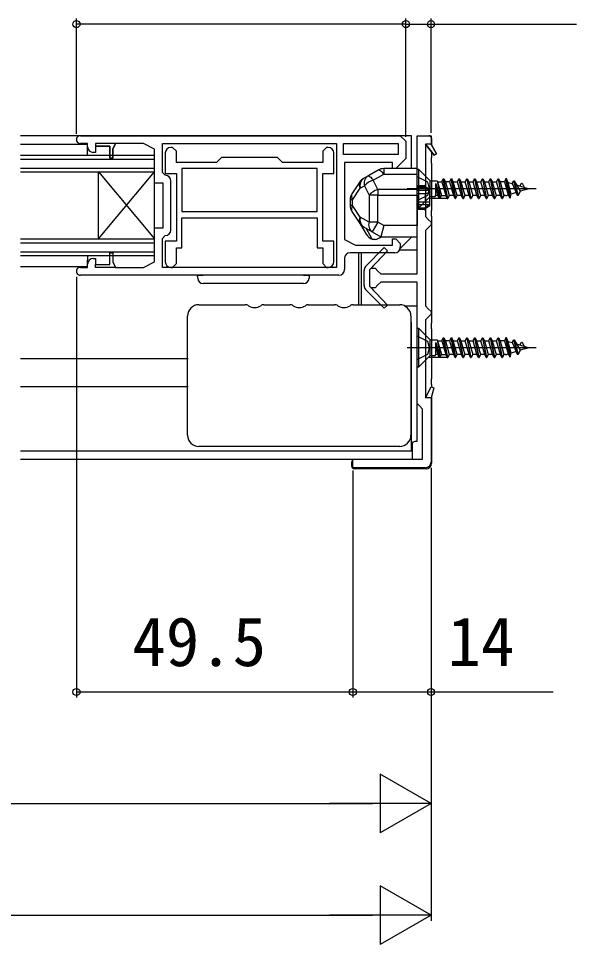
# Model space of a CAD drawing. Units: millimetres, scale not verified. Extents: x -525 to 525, y -782 to 777.
# Drawn here: x -8.9 to 91, y 212.1 to 378 of the extents above; entities that cross this region are included whole.
import ezdxf
from ezdxf.enums import TextEntityAlignment as Align

# ---------------------------------------------------------------- set-up
doc = ezdxf.new("R2010")
doc.units = ezdxf.units.MM
doc.header["$LTSCALE"] = 4
for name, color, linetype in [('0-2_YKK_11', 7, 'Continuous'), ('0-3_YKK_12', 2, 'Continuous'), ('0-4_YKK_13', 4, 'Continuous'), ('0-6_YKK_D', 6, 'Continuous')]:
    doc.layers.add(name, color=color, linetype=linetype)
doc.styles.add('ＭＳ ゴシック', font='')
doc.styles.get('ＭＳ ゴシック').set_extended_font_data('MS Gothic')

msp = doc.modelspace()

# ---------------------------------------------------------------- linework, layer by layer
at = {"layer": '0-2_YKK_11'}
for p, q in [((18.4, 340.1), (18.4, 348.9)), ((58.5, 336), (50.5, 336)), ((49.5, 335), (49.5, 333)), ((48.5, 332), (2.2, 332)), ((53, 330.159), (53, 332.841)), ((53, 330.159), (53, 332.841))]:
    msp.add_line(p, q, dxfattribs=at)
for points in [[(2.2, 357), (59.5, 357), (60.5, 356), (60.5, 352.9), (58.7, 351.1), (58.1, 351.1), (58.1, 352.2), (49.5, 352.2), (49.5, 338.4), (51.5, 337.4), (58.1, 337.4), (58.1, 338.5), (58.7, 338.5), (59.5, 337.7), (59.5, 337)], [(62.5, 332.25), (62.5, 357), (65, 357), (65, 355.5), (65.977, 353.756), (65.564, 353.482), (64, 355.5), (64, 342.5), (64.5, 342), (65, 341.5), (65, 341), (64.5, 340.5), (64, 340), (64, 326.5), (64.5, 326), (65, 325.5), (65, 325), (64.5, 324.5), (64, 324), (64, 310), (65.041, 311.989), (65.498, 311.809), (65, 310), (65, 298.5)], [(3.5, 355), (3.5, 355.6), (2.2, 355.6)], [(4.5, 335), (4.9, 335), (4.9, 333.9), (7.5, 333.9), (7.5, 336), (8, 336), (8, 334.4), (8.5, 333.4), (13.5, 333.4), (15.5, 334.4), (15.5, 340.5), (17, 340.5), (17, 348.5), (15.5, 348.5), (15.5, 354.6), (13.5, 355.6), (8.5, 355.6), (8, 354.6), (8, 353), (7.5, 353), (7.5, 355.1), (4.9, 355.1), (4.9, 354), (4.5, 354)], [(16.9, 355.6), (48.1, 355.6), (48.1, 333.4), (16.9, 333.4), (16.9, 338.6), (17.4, 339.1)], [(17.4, 349.9), (16.9, 350.4), (16.9, 355.6)], [(17.4, 353.9), (17.4, 350.2), (19.4, 350.2), (19.4, 338.1), (17.4, 338.1), (17.4, 334.4)], [(46.6, 354.9), (46.3, 354.9), (45.6, 354.2), (45.6, 352.2), (38.4, 352.2), (37.5, 353.1), (27.5, 353.1), (26.6, 352.2), (19.4, 352.2), (19.4, 354.2), (18.7, 354.9), (18.4, 354.9)], [(47.6, 334.4), (47.6, 338.1), (45.6, 338.1), (45.6, 350.2), (47.6, 350.2), (47.6, 353.9)], [(18.4, 333.4), (18.7, 333.4), (19.4, 334.1), (19.4, 336.9), (20.4, 336.9), (20.4, 342.3)], [(20.4, 342.3), (44.6, 342.3), (44.6, 336.9), (45.6, 336.9), (45.6, 334.1), (46.3, 333.4), (46.6, 333.4)], [(53.287, 333.542), (56.618, 336.934), (57.196, 336.381), (54, 332.947), (54, 330.053), (57.196, 326.619), (56.618, 326.066), (53.287, 329.458)], [(53.287, 333.542), (56.618, 336.934), (57.196, 336.381), (54.282, 333.25), (55, 333.25), (55.5, 332.75), (56, 332.25), (62.5, 332.25)], [(2.2, 333.4), (3.5, 333.4), (3.5, 334)], [(64, 297.5), (51, 297.5), (51, 299), (63.5, 299), (63.5, 308), (63, 308.5), (62.5, 309), (62.5, 330.75), (56, 330.75), (55.5, 330.25), (55, 329.75), (54.282, 329.75), (57.196, 326.619), (56.618, 326.066), (53.287, 329.458)]]:
    msp.add_lwpolyline(points, dxfattribs=at)
for points in [[(8.5, 355.6), (4.9, 355.6), (4.9, 355.1), (7.5, 355.1), (7.5, 353), (8, 353), (8, 354.6)], [(49.3, 355.6), (59.1, 355.6), (59.1, 353.6), (49.3, 353.6)], [(64, 355.5), (65.564, 353.482), (65.977, 353.756), (65, 355.5)], [(44.6, 351.1), (20.4, 351.1), (20.4, 343.4), (44.6, 343.4)], [(8.5, 333.4), (4.9, 333.4), (4.9, 333.9), (7.5, 333.9), (7.5, 336), (8, 336), (8, 334.4)], [(64, 310), (65.041, 311.989), (65.498, 311.809), (65, 310)]]:
    msp.add_lwpolyline(points, close=True, dxfattribs=at)
for centre, radius, start, end in [((2.2, 356.3), 0.7, 89.99999, 270.00001), ((4.5, 355), 1, 180.00001, 269.99999), ((18.4, 353.9), 1, 90.00001, 179.99999), ((46.6, 353.9), 1, 0.00001, 89.99999), ((17.4, 348.9), 1, 0.00001, 89.99999), ((17.4, 340.1), 1, 270.00001, 359.99999), ((58.5, 337), 1, 270.00001, 359.99999), ((50.5, 335), 1, 90.00001, 179.99999), ((4.5, 334), 1, 90.00001, 179.99999), ((18.4, 334.4), 1, 180.00001, 269.99999), ((46.6, 334.4), 1, 270.00001, 359.99999), ((2.2, 332.7), 0.7, 89.99999, 270.00001), ((48.5, 333), 1, 270.00001, 359.99999), ((54, 332.841), 1, 135.51576, 180.00003), ((54, 332.841), 1, 135.51576, 180.00003), ((54, 330.159), 1, 179.99997, 224.48424), ((54, 330.159), 1, 179.99997, 224.48424), ((64, 298.5), 1, 270.00001, 359.99999)]:
    msp.add_arc(centre, radius, start, end, dxfattribs=at)
at = {"layer": '0-3_YKK_12'}
for p, q in [((61.5, 357), (-8.5, 357)), ((61.5, 351.1), (61.5, 357)), ((-8.5, 355.5), (3.3, 355.5)), ((-8.5, 353.5), (15.453, 353.5)), ((3.5, 353.511), (3.5, 355.1)), ((15.453, 335.5), (15.453, 353.5)), ((-8.5, 352.8), (15.453, 352.8)), ((-8.5, 351.2), (15.453, 351.2)), ((-8.5, 350.5), (15.453, 350.5)), ((5.453, 338.5), (5.453, 350.5)), ((5.453, 338.5), (15.453, 350.5)), ((5.453, 350.5), (15.453, 338.5)), ((59.5, 336.8), (61.5, 338.8)), ((61.5, 338.8), (61.5, 338.9)), ((-8.5, 338.5), (15.453, 338.5)), ((-8.5, 337.8), (15.453, 337.8)), ((-8.5, 336.2), (15.453, 336.2)), ((-8.5, 335.5), (15.453, 335.5)), ((3.5, 333.884), (3.509, 335.575)), ((52, 336), (52, 326.7)), ((59.5, 336.8), (59.48, 336.8)), ((3.326, 333.505), (-8.5, 333.5)), ((61.397, 323.603), (61.5, 323.5)), ((61.5, 300.5), (61.5, 323.5)), ((21.5, 317), (-8.5, 317)), ((21.5, 312), (-8.5, 312)), ((-8.5, 300.5), (61.5, 300.5)), ((-8.5, 299), (51.499, 299))]:
    msp.add_line(p, q, dxfattribs=at)
at = {"layer": '0-4_YKK_13'}
for p, q in [((62.5, 336.5), (62.5, 357)), ((62.5, 357), (64.6, 357)), ((65.1, 356.5), (65.1, 355.322)), ((65.1, 354.081), (65.1, 353.1)), ((65.1, 352.1), (65.1, 353.1)), ((65.1, 352.1), (65.1, 343.6)), ((62.5, 351.1), (56.531, 351.1)), ((56.531, 351.1), (56.531, 350.123)), ((62.5, 350.123), (62.5, 351.1)), ((64.616, 349.134), (62.75, 351)), ((52.238, 348.707), (50.836, 346.604)), ((54.66, 349.054), (56.531, 350.123)), ((56.531, 350.123), (62.5, 350.123)), ((64.85, 346.1), (64.85, 348.9)), ((66.082, 348.9), (66.619, 345.786)), ((66.165, 348.74), (66.865, 346.26)), ((66.935, 348.74), (67.635, 346.26)), ((78.135, 348.74), (78.835, 346.379)), ((79.1, 345.869), (78.4, 349.25)), ((78.5, 349.25), (79.2, 345.869)), ((79.8, 348.917), (80.5, 346.297)), ((79.9, 348.917), (80.6, 346.297)), ((50.938, 345.494), (52.34, 347.598)), ((52.34, 347.598), (53.099, 348.031)), ((53.099, 348.031), (53.899, 346.35)), ((55.461, 347.373), (55.461, 346.35)), ((83.847, 347.5), (60.712, 347.5)), ((62.5, 348.05), (63.784, 348.05)), ((63.784, 347.836), (62.5, 347.836)), ((62.5, 347.754), (63.934, 347.754)), ((64.8, 347.15), (62.5, 347.15)), ((63.784, 348.05), (63.784, 347.836)), ((63.934, 347.9), (64.8, 347.4)), ((63.934, 347.9), (63.934, 347.754)), ((63.934, 347.754), (64.8, 347.199)), ((64.8, 347.199), (64.8, 347.4)), ((64.8, 347.15), (64.8, 347.199)), ((64.8, 346.65), (64.8, 347.15)), ((65.85, 347.622), (66.235, 346.26)), ((79.535, 348.407), (80.235, 346.807)), ((80.285, 348.177), (80.985, 347.037)), ((50.5, 345.494), (50.5, 344.506)), ((50.938, 345.494), (50.5, 345.494)), ((50.938, 344.506), (50.938, 345.494)), ((55.461, 346.35), (62.5, 346.35)), ((62.5, 346.65), (63.934, 346.65)), ((62.5, 346.35), (62.5, 340.9)), ((62.75, 344), (64.616, 345.866)), ((63.934, 346.65), (63.934, 345.15)), ((67.794, 345.75), (64.665, 345.75)), ((67.9, 345.75), (68, 345.75)), ((69.035, 346.26), (68.265, 346.26)), ((69.3, 345.75), (69.4, 345.75)), ((70.435, 346.26), (69.665, 346.26)), ((70.7, 345.75), (70.8, 345.75)), ((71.835, 346.26), (71.065, 346.26)), ((72.1, 345.75), (72.2, 345.75)), ((73.235, 346.26), (72.465, 346.26)), ((73.5, 345.75), (73.6, 345.75)), ((74.635, 346.26), (73.865, 346.26)), ((74.9, 345.75), (75, 345.75)), ((76.035, 346.26), (75.265, 346.26)), ((76.3, 345.75), (76.4, 345.75)), ((77.435, 346.26), (76.665, 346.26)), ((77.7, 345.75), (77.8, 345.75)), ((78.325, 346.26), (78.065, 346.26)), ((50.938, 344.506), (50.5, 344.506)), ((52.34, 342.402), (50.938, 344.506)), ((62.5, 345.15), (63.934, 345.15)), ((62.5, 344.65), (64.8, 344.65)), ((62.5, 344.046), (63.934, 344.046)), ((63.784, 343.964), (62.5, 343.964)), ((63.784, 343.75), (62.5, 343.75)), ((63.784, 343.964), (63.784, 343.75)), ((63.934, 345.15), (64.8, 345.15)), ((64.8, 344.601), (63.934, 344.046)), ((64.8, 344.4), (63.934, 343.9)), ((63.934, 344.046), (63.934, 343.9)), ((64.8, 344.65), (64.8, 345.15)), ((64.8, 344.601), (64.8, 344.65)), ((64.8, 344.4), (64.8, 344.601)), ((65.1, 342.6), (65.1, 343.6)), ((50.836, 343.396), (52.238, 341.293)), ((53.899, 341.511), (52.34, 342.402)), ((65.1, 342.6), (65.1, 323.4)), ((52.384, 341.1), (53.392, 339.354)), ((52.91, 340.666), (54.469, 339.775)), ((54.487, 338.459), (53.361, 340.408)), ((55.461, 341.511), (53.899, 341.511)), ((55.461, 341.511), (54.469, 339.775)), ((56.531, 340.9), (55.461, 341.511)), ((62.5, 340.9), (56.531, 340.9)), ((54.469, 339.775), (56, 338.9)), ((54.999, 338.4), (54.699, 338.4)), ((52.5, 336), (52.5, 333.293)), ((62.5, 336.5), (59.366, 336.5)), ((42.187, 332), (43.186, 332)), ((43.186, 332), (43.151, 331.439)), ((52.5, 333.293), (52.5, 329.707)), ((42.153, 330.5), (24.218, 330.5)), ((52.5, 329.707), (52.5, 326.7)), ((23.397, 326.7), (31.726, 326.7)), ((35.068, 326.7), (39.726, 326.7)), ((43.068, 326.7), (47.726, 326.7)), ((51.068, 326.7), (59.397, 326.7)), ((60.269, 326.5), (62.5, 326.5)), ((62.5, 321.101), (62.5, 326.5)), ((21.397, 320.723), (21.397, 324.7)), ((61.397, 324.7), (61.397, 320.723)), ((64.616, 320.634), (62.75, 322.5)), ((65.1, 322.4), (65.1, 323.4)), ((65.1, 322.4), (65.1, 313.4)), ((21.397, 307.277), (21.397, 320.723)), ((61.397, 320.723), (61.397, 307.277)), ((64.85, 317.6), (64.85, 320.4)), ((66.082, 320.4), (66.619, 317.286)), ((79.1, 317.369), (78.4, 320.75)), ((78.5, 320.75), (79.2, 317.369)), ((79.8, 320.417), (80.5, 317.797)), ((79.9, 320.417), (80.6, 317.797)), ((83.847, 319), (60.712, 319)), ((65.85, 319.122), (66.235, 317.76)), ((66.165, 320.24), (66.865, 317.76)), ((66.935, 320.24), (67.635, 317.76)), ((78.135, 320.24), (78.835, 317.879)), ((79.535, 319.907), (80.235, 318.307)), ((80.285, 319.677), (80.985, 318.537)), ((62.75, 315.5), (64.616, 317.366)), ((67.794, 317.25), (64.665, 317.25)), ((67.9, 317.25), (68, 317.25)), ((69.035, 317.76), (68.265, 317.76)), ((69.3, 317.25), (69.4, 317.25)), ((70.435, 317.76), (69.665, 317.76)), ((70.7, 317.25), (70.8, 317.25)), ((71.835, 317.76), (71.065, 317.76)), ((72.1, 317.25), (72.2, 317.25)), ((73.235, 317.76), (72.465, 317.76)), ((73.5, 317.25), (73.6, 317.25)), ((74.635, 317.76), (73.865, 317.76)), ((74.9, 317.25), (75, 317.25)), ((76.035, 317.76), (75.265, 317.76)), ((76.3, 317.25), (76.4, 317.25)), ((77.435, 317.76), (76.665, 317.76)), ((77.7, 317.25), (77.8, 317.25)), ((78.325, 317.76), (78.065, 317.76)), ((65.1, 312.4), (65.1, 313.4)), ((65.1, 312.4), (65.1, 312.05)), ((65.1, 310.363), (65.1, 298.298)), ((62.5, 302.2), (62.5, 308.901)), ((21.397, 303.3), (21.397, 307.277)), ((61.397, 307.277), (61.397, 303.3)), ((62.5, 302.2), (62.1, 302.2)), ((59.397, 301.3), (23.397, 301.3)), ((61.6, 301.7), (61.6, 299.2)), ((51.301, 299), (61.6, 299)), ((61.6, 299.2), (61.6, 299)), ((50.8, 297.799), (50.8, 298.5)), ((64.102, 297.3), (51.299, 297.3))]:
    msp.add_line(p, q, dxfattribs=at)
for points in [[(55.539, 350.836), (53.668, 349.768), (52.91, 349.334)], [(55.539, 350.836), (55.616, 350.859), (55.711, 350.847), (55.822, 350.802), (55.947, 350.724), (56.083, 350.614), (56.227, 350.476), (56.378, 350.311), (56.531, 350.123)], [(53.668, 349.768), (53.746, 349.79), (53.841, 349.778), (53.952, 349.733), (54.077, 349.655), (54.212, 349.546), (54.357, 349.407), (54.507, 349.242), (54.66, 349.054)], [(62.5, 347.373), (55.461, 347.373), (54.66, 349.054)], [(62.5, 346.35), (62.5, 347.373), (62.5, 350.123)], [(62.5, 345.4), (64.415, 346.355), (64.701, 347.5), (64.415, 348.645), (62.5, 349.6)], [(65.181, 348.9), (66.082, 348.9), (66.165, 348.74), (66.935, 348.74), (67.2, 349.25), (67.3, 349.25), (67.565, 348.74), (68.265, 346.26), (68, 345.75), (67.3, 349.25)], [(66.446, 345.855), (66.619, 345.786), (66.865, 346.26), (67.635, 346.26), (67.9, 345.75), (67.2, 349.25)], [(68.6, 349.25), (68.335, 348.74), (67.565, 348.74)], [(68.335, 348.74), (69.035, 346.26), (69.3, 345.75), (68.6, 349.25), (68.7, 349.25), (69.4, 345.75), (69.665, 346.26), (68.965, 348.74), (68.7, 349.25)], [(68.965, 348.74), (69.735, 348.74), (70, 349.25), (70.1, 349.25), (70.365, 348.74), (71.065, 346.26), (70.8, 345.75), (70.1, 349.25)], [(70, 349.25), (70.7, 345.75), (70.435, 346.26), (69.735, 348.74)], [(70.365, 348.74), (71.135, 348.74), (71.4, 349.25), (71.5, 349.25), (71.765, 348.74), (72.465, 346.26), (72.2, 345.75), (71.5, 349.25)], [(71.4, 349.25), (72.1, 345.75), (71.835, 346.26), (71.135, 348.74)], [(71.765, 348.74), (72.535, 348.74), (72.8, 349.25), (72.9, 349.25), (73.165, 348.74), (73.865, 346.26), (73.6, 345.75), (72.9, 349.25)], [(72.8, 349.25), (73.5, 345.75), (73.235, 346.26), (72.535, 348.74)], [(73.165, 348.74), (73.935, 348.74), (74.2, 349.25), (74.3, 349.25), (74.565, 348.74), (75.265, 346.26), (75, 345.75), (74.3, 349.25)], [(74.2, 349.25), (74.9, 345.75), (74.635, 346.26), (73.935, 348.74)], [(74.565, 348.74), (75.335, 348.74), (75.6, 349.25), (75.7, 349.25), (75.965, 348.74), (76.665, 346.26), (76.4, 345.75), (75.7, 349.25)], [(75.6, 349.25), (76.3, 345.75), (76.035, 346.26), (75.335, 348.74)], [(75.965, 348.74), (76.735, 348.74), (77, 349.25), (77.1, 349.25), (77.365, 348.74), (78.065, 346.26), (77.8, 345.75), (77.1, 349.25)], [(77, 349.25), (77.7, 345.75), (77.435, 346.26), (76.735, 348.74)], [(78.796, 348.632), (79.535, 348.407), (79.8, 348.917), (79.9, 348.917), (80.285, 348.177), (82.5, 347.5), (80.985, 347.037), (80.6, 346.297), (80.5, 346.297), (80.235, 346.807), (79.384, 346.547), (78.765, 348.74), (78.5, 349.25), (78.4, 349.25), (78.135, 348.74), (77.365, 348.74)], [(63.784, 347.836), (63.811, 347.838), (63.836, 347.841), (63.868, 347.848), (63.902, 347.863), (63.932, 347.891), (63.934, 347.9)], [(65.181, 346.1), (65.758, 346.1), (65.85, 346.26), (65.85, 348.44), (66.446, 345.855), (66.235, 346.26), (65.85, 346.26)], [(80.935, 347.979), (81.2, 348.489), (81.3, 348.489), (81.685, 347.749)], [(55.461, 341.511), (55.461, 346.35), (53.899, 346.35), (53.899, 341.511)], [(64.8, 345.15), (64.8, 346.65), (63.934, 346.65)], [(78.558, 346.295), (78.835, 346.379), (79.1, 345.869), (79.2, 345.869), (79.384, 346.547)], [(63.934, 343.9), (63.922, 343.923), (63.906, 343.935), (63.863, 343.953), (63.838, 343.959), (63.805, 343.963), (63.784, 343.964)], [(56.531, 340.9), (56, 338.9), (62.5, 338.9), (62.5, 340.9)], [(23.22, 331.439), (23.186, 332), (24.184, 332)], [(62.5, 316.9), (64.415, 317.855), (64.701, 319), (64.415, 320.145), (62.5, 321.1)], [(65.181, 320.4), (66.082, 320.4), (66.165, 320.24), (66.935, 320.24), (67.2, 320.75), (67.3, 320.75), (67.565, 320.24), (68.265, 317.76), (68, 317.25), (67.3, 320.75)], [(66.446, 317.355), (66.619, 317.286), (66.865, 317.76), (67.635, 317.76), (67.9, 317.25), (67.2, 320.75)], [(68.6, 320.75), (68.335, 320.24), (67.565, 320.24)], [(68.335, 320.24), (69.035, 317.76), (69.3, 317.25), (68.6, 320.75), (68.7, 320.75), (69.4, 317.25), (69.665, 317.76), (68.965, 320.24), (68.7, 320.75)], [(68.965, 320.24), (69.735, 320.24), (70, 320.75), (70.1, 320.75), (70.365, 320.24), (71.065, 317.76), (70.8, 317.25), (70.1, 320.75)], [(70, 320.75), (70.7, 317.25), (70.435, 317.76), (69.735, 320.24)], [(70.365, 320.24), (71.135, 320.24), (71.4, 320.75), (71.5, 320.75), (71.765, 320.24), (72.465, 317.76), (72.2, 317.25), (71.5, 320.75)], [(71.4, 320.75), (72.1, 317.25), (71.835, 317.76), (71.135, 320.24)], [(71.765, 320.24), (72.535, 320.24), (72.8, 320.75), (72.9, 320.75), (73.165, 320.24), (73.865, 317.76), (73.6, 317.25), (72.9, 320.75)], [(72.8, 320.75), (73.5, 317.25), (73.235, 317.76), (72.535, 320.24)], [(73.165, 320.24), (73.935, 320.24), (74.2, 320.75), (74.3, 320.75), (74.565, 320.24), (75.265, 317.76), (75, 317.25), (74.3, 320.75)], [(74.2, 320.75), (74.9, 317.25), (74.635, 317.76), (73.935, 320.24)], [(74.565, 320.24), (75.335, 320.24), (75.6, 320.75), (75.7, 320.75), (75.965, 320.24), (76.665, 317.76), (76.4, 317.25), (75.7, 320.75)], [(75.6, 320.75), (76.3, 317.25), (76.035, 317.76), (75.335, 320.24)], [(75.965, 320.24), (76.735, 320.24), (77, 320.75), (77.1, 320.75), (77.365, 320.24), (78.065, 317.76), (77.8, 317.25), (77.1, 320.75)], [(77, 320.75), (77.7, 317.25), (77.435, 317.76), (76.735, 320.24)], [(78.796, 320.132), (79.535, 319.907), (79.8, 320.417), (79.9, 320.417), (80.285, 319.677), (82.5, 319), (80.985, 318.537), (80.6, 317.797), (80.5, 317.797), (80.235, 318.307), (79.384, 318.047), (78.765, 320.24), (78.5, 320.75), (78.4, 320.75), (78.135, 320.24), (77.365, 320.24)], [(65.181, 317.6), (65.758, 317.6), (65.85, 317.76), (65.85, 319.94), (66.446, 317.355), (66.235, 317.76), (65.85, 317.76)], [(80.935, 319.479), (81.2, 319.989), (81.3, 319.989), (81.685, 319.249)], [(78.558, 317.795), (78.835, 317.879), (79.1, 317.369), (79.2, 317.369), (79.384, 318.047)]]:
    msp.add_lwpolyline(points, dxfattribs=at)
for points in [[(62.75, 344), (62.5, 344), (62.5, 351), (62.75, 351)], [(62.75, 315.5), (62.5, 315.5), (62.5, 322.5), (62.75, 322.5)]]:
    msp.add_lwpolyline(points, close=True, dxfattribs=at)
for centre, radius, start, end in [((64.6, 356.5), 0.5, 0, 90), ((56.531, 349.1), 2, 90, 119.74488), ((53.186, 348.235), 1.059, 153.53555, 217.00781), ((53.902, 347.598), 2, 119.74488, 146.30993), ((53.81, 348.078), 1.546, 125.60247, 198.08496), ((54.568, 348.511), 1.546, 125.60247, 198.08496), ((55.806, 345.601), 3.638, 108.35855, 138.09256), ((65.181, 349.7), 0.8, 224.99999, 269.99998), ((56.607, 343.92), 3.638, 108.35855, 138.09256), ((63.784, 347.9), 0.15, 0, 90), ((52.5, 345.494), 2, 146.30993, 180), ((51.784, 346.132), 1.059, 153.53555, 217.00781), ((65.181, 345.3), 0.8, 90, 134.99999), ((78.325, 347.06), 0.8, 269.99998, 286.99998), ((52.5, 344.506), 2, 180, 213.69007), ((51.784, 343.868), 1.059, 142.99219, 206.46445), ((63.784, 343.9), 0.15, 270, 0), ((53.186, 341.765), 1.059, 142.99219, 206.46445), ((53.81, 341.922), 1.546, 161.91504, 234.39753), ((53.902, 342.402), 2, 213.69007, 240.25512), ((55.369, 341.032), 1.546, 161.91504, 234.39753), ((55.124, 340.354), 2, 210, 251.40962), ((54.639, 340.367), 2, 280.36249, 312.83389), ((55.124, 340.354), 2, 251.40962, 257.71285), ((24.218, 331.5), 1, 183.5, 270), ((42.153, 331.5), 1, 270, 356.5), ((23.397, 324.7), 2, 90, 180), ((31.738, 325.7), 1, 56.44269, 90), ((33.397, 328.2), 2, 236.44269, 303.55731), ((35.055, 325.7), 1, 90, 123.55731), ((39.738, 325.7), 1, 56.44269, 90), ((41.397, 328.2), 2, 236.44269, 303.55731), ((43.055, 325.7), 1, 90, 123.55731), ((47.738, 325.7), 1, 56.44269, 90), ((49.397, 328.2), 2, 236.44269, 303.55731), ((51.055, 325.7), 1, 90, 123.55731), ((59.397, 324.7), 2, 0, 90), ((65.181, 321.2), 0.8, 224.99999, 269.99998), ((65.181, 316.8), 0.8, 90, 134.99999), ((78.325, 318.56), 0.8, 269.99998, 286.99998), ((23.397, 303.3), 2, 180, 270), ((59.397, 303.3), 2, 270, 0), ((62.1, 301.7), 0.5, 90, 180)]:
    msp.add_arc(centre, radius, start, end, dxfattribs=at)
for centre, major_axis, ratio, start_param, end_param in [((51.301, 298.5), (-0.501, 0), 0.998135, 4.712389, 6.2831853), ((51.301, 297.801), (0.355, 0.355), 0.99628, 2.358058, 3.9251274), ((64.098, 298.302), (0.71, -0.71), 0.99628, 5.4996506, 7.06672)]:
    msp.add_ellipse(centre, major_axis=major_axis, ratio=ratio, start_param=start_param, end_param=end_param, dxfattribs=at)
at = {"layer": '0-6_YKK_D'}
for p, q in [((1.5, 357.306), (1.5, 378)), ((60.5, 377), (1.5, 377)), ((60.5, 356.793), (60.5, 378)), ((60.5, 356.793), (60.5, 378)), ((65, 357.5), (65, 378)), ((1.5, 331.7), (1.5, 256.3)), ((65, 297.5), (65, 256.3)), ((65, 297.5), (65, 216.3)), ((65, 297.5), (65, 236.3)), ((51, 296.981), (51, 256.3)), ((51, 296.981), (51, 256.3)), ((1.5, 257.3), (51, 257.3)), ((65, 237.3), (55.907, 242.55)), ((55.907, 242.55), (55.907, 232.05)), ((-74.5, 237.3), (54.5, 237.3)), ((65, 237.3), (46.813, 237.3)), ((65, 237.3), (55.907, 232.05)), ((65, 217.3), (55.907, 222.55)), ((55.907, 222.55), (55.907, 212.05)), ((-374.5, 217.3), (54.5, 217.3)), ((65, 217.3), (46.813, 217.3)), ((65, 217.3), (55.907, 212.05))]:
    msp.add_line(p, q, dxfattribs=at)
for points in [[(60.5, 377), (65, 377), (91.05, 377)], [(51, 257.3), (65, 257.3), (86.869, 257.3)]]:
    msp.add_lwpolyline(points, dxfattribs=at)
for centre in [(1.5, 377), (60.5, 377), (60.5, 377), (65, 377), (1.5, 257.3), (51, 257.3), (51, 257.3), (65, 257.3)]:
    msp.add_circle(centre, 0.637, dxfattribs=at)

# ---------------------------------------------------------------- texts
at = {"layer": '0-6_YKK_D', "style": 'ＭＳ ゴシック'}
for s, p in [('49.5', (11.523, 259.3)), ('14', (67.96, 259.3))]:
    msp.add_text(s, height=8.798, dxfattribs=at).set_placement(p, align=Align.BOTTOM_LEFT)

doc.saveas('drawing.dxf')
